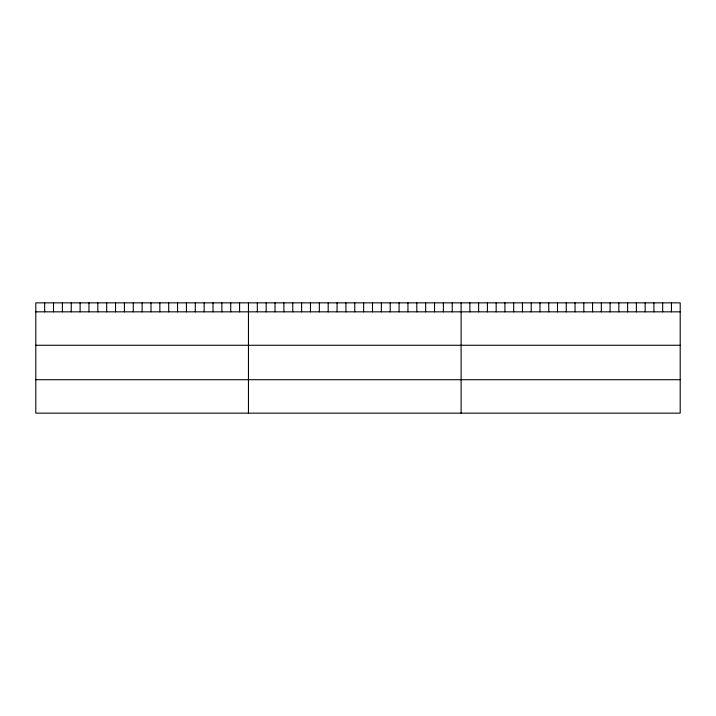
<?xml version="1.0" encoding="UTF-8"?>
<svg xmlns="http://www.w3.org/2000/svg" width="716" height="716" viewBox="0 0 716 716"><rect width="100%" height="100%" fill="white"/><g stroke="black" fill="none" stroke-linecap="round" stroke-linejoin="round"><path stroke-width="1.07" d="M680.2 311.836L680.2 413.15L35.8 413.15L35.8 302.85L680.2 302.85L680.2 311.836L35.8 311.836M35.8 345.264L680.2 345.264M35.8 379.713L680.2 379.713M671.438 302.85L671.438 311.836M662.676 302.85L662.676 311.836M653.905 302.85L653.905 311.836M645.143 302.85L645.143 311.836M636.381 302.85L636.381 311.836M627.619 302.85L627.619 311.836M618.857 302.85L618.857 311.836M610.086 302.85L610.086 311.836M601.324 302.85L601.324 311.836M592.562 302.85L592.562 311.836M583.8 302.85L583.8 311.836M575.038 302.85L575.038 311.836M566.267 302.85L566.267 311.836M557.504 302.85L557.504 311.836M548.742 302.85L548.742 311.836M539.98 302.85L539.98 311.836M531.218 302.85L531.218 311.836M522.447 302.85L522.447 311.836M513.685 302.85L513.685 311.836M504.923 302.85L504.923 311.836M496.161 302.85L496.161 311.836M487.399 302.85L487.399 311.836M478.628 302.85L478.628 311.836M469.866 302.85L469.866 311.836M461.104 302.85L461.104 413.15M452.244 302.85L452.244 311.836M443.383 302.85L443.383 311.836M434.523 302.85L434.523 311.836M425.662 302.85L425.662 311.836M416.801 302.85L416.801 311.836M407.941 302.85L407.941 311.836M399.08 302.85L399.08 311.836M390.22 302.85L390.22 311.836M381.36 302.85L381.36 311.836M372.499 302.85L372.499 311.836M363.639 302.85L363.639 311.836M354.778 302.85L354.778 311.836M345.918 302.85L345.918 311.836M337.057 302.85L337.057 311.836M328.197 302.85L328.197 311.836M319.336 302.85L319.336 311.836M310.476 302.85L310.476 311.836M301.615 302.85L301.615 311.836M292.755 302.85L292.755 311.836M283.894 302.85L283.894 311.836M275.034 302.85L275.034 311.836M266.173 302.85L266.173 311.836M257.312 302.85L257.312 311.836M248.452 302.85L248.452 413.15M239.591 302.85L239.591 311.836M230.731 302.85L230.731 311.836M221.871 302.85L221.871 311.836M213.01 302.85L213.01 311.836M204.149 302.85L204.149 311.836M195.289 302.85L195.289 311.836M186.429 302.85L186.429 311.836M177.568 302.85L177.568 311.836M168.708 302.85L168.708 311.836M159.847 302.85L159.847 311.836M150.987 302.85L150.987 311.836M142.126 302.85L142.126 311.836M133.266 302.85L133.266 311.836M124.405 302.85L124.405 311.836M115.544 302.85L115.544 311.836M106.684 302.85L106.684 311.836M97.823 302.85L97.823 311.836M88.963 302.85L88.963 311.836M80.103 302.85L80.103 311.836M71.242 302.85L71.242 311.836M62.382 302.85L62.382 311.836M53.521 302.85L53.521 311.836M44.66 302.85L44.66 311.836"/></g></svg>
